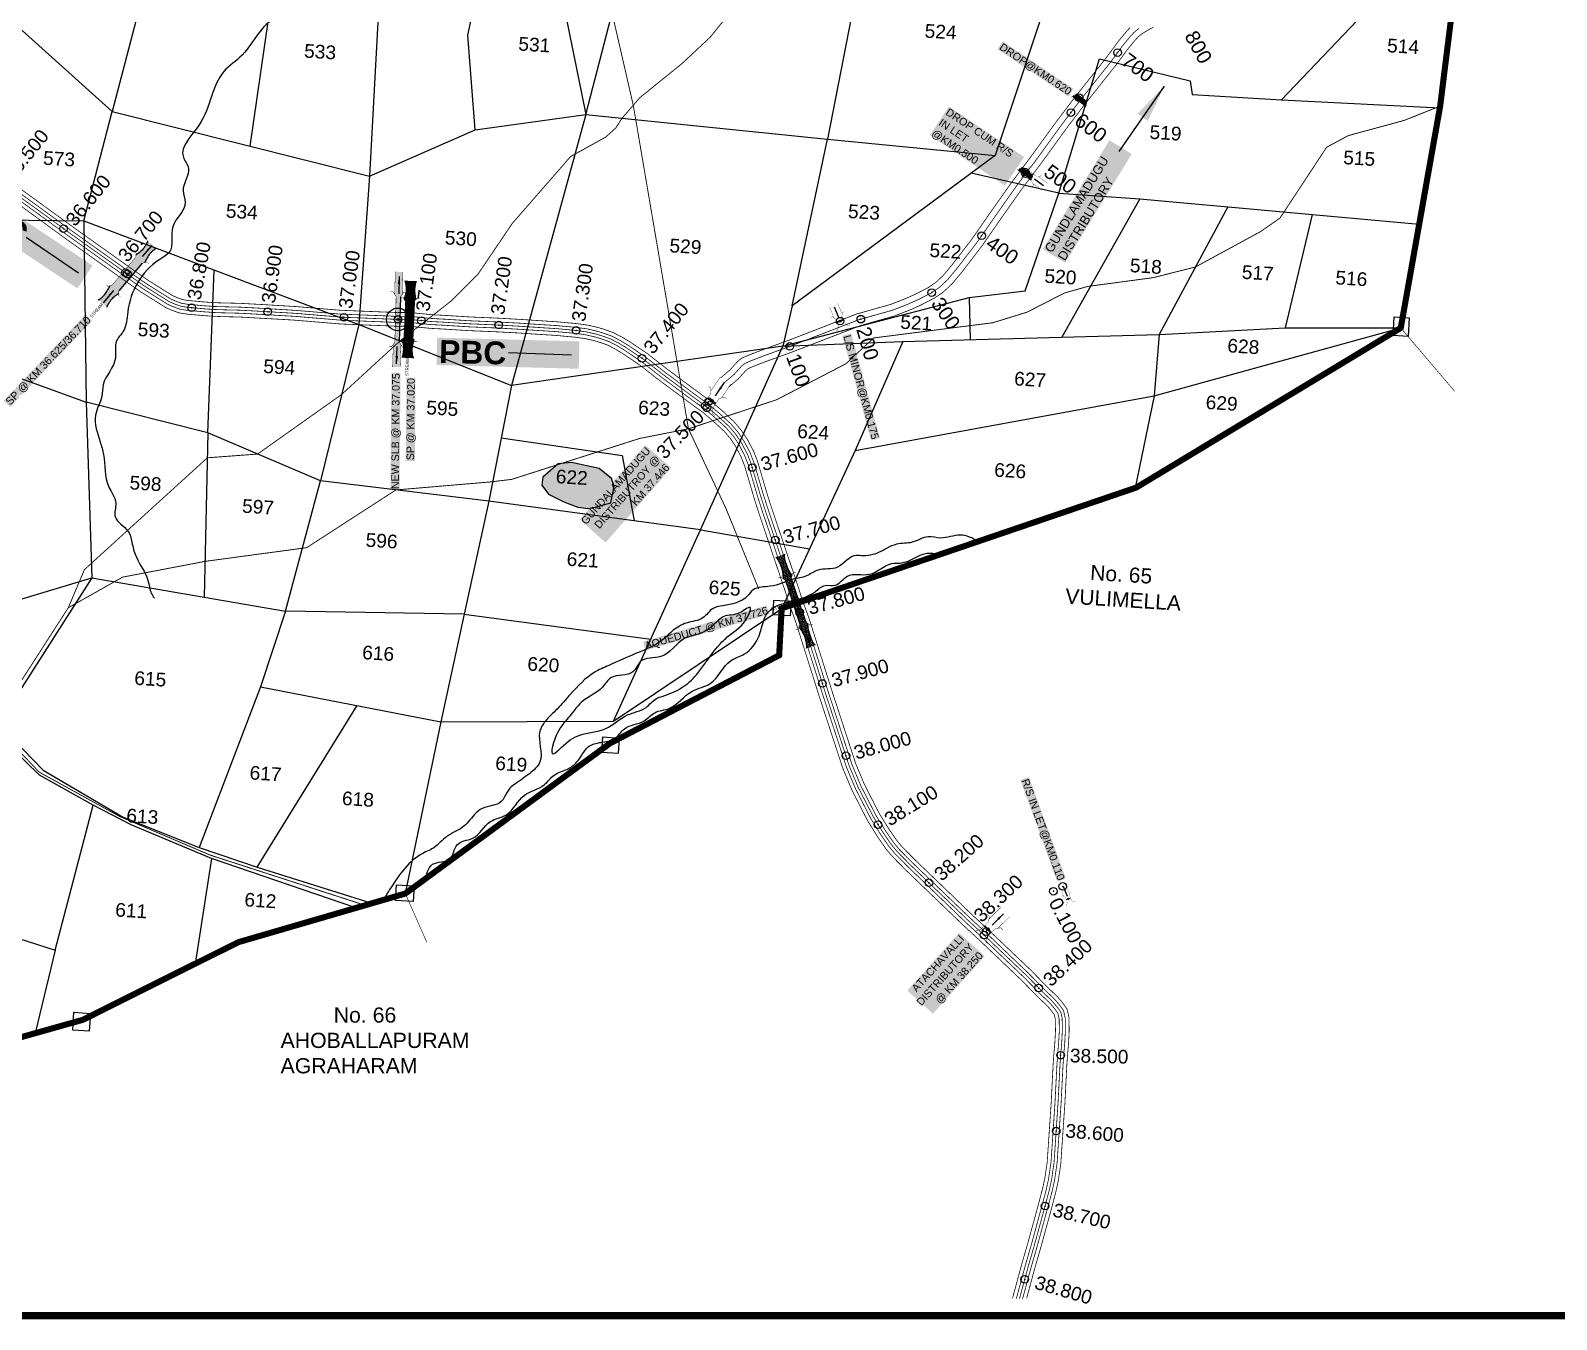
# Model space of a CAD drawing. Header units: inches. Extents: x 201618 to 222325, y 1599056 to 1612709.
# Drawn here: x 203298 to 205305, y 1599129 to 1600824 of the extents above; entities that cross this region are included whole.
import ezdxf
from ezdxf.enums import TextEntityAlignment as Align

# ---------------------------------------------------------------- set-up
doc = ezdxf.new("R2010")
doc.units = ezdxf.units.IN
doc.header["$LTSCALE"] = 15
doc.header["$MEASUREMENT"] = 0
doc.header["$PDMODE"] = 32
doc.header["$PDSIZE"] = 10
doc.linetypes.add('ACAD_ISO02W100', pattern=[15, 12, -3])
doc.linetypes.add('HIDDEN2', pattern=[0.1875, 0.125, -0.0625])
for name, color, linetype in [('CANAL1', 7, 'Continuous'), ('CSMark', 72, 'Continuous'), ('PAPER SIZE', 5, 'Continuous'), ('PLOTS', 7, 'Continuous'), ('PLOTS NO', 7, 'Continuous'), ('RE REMARKS', 7, 'Continuous'), ('ROADS', 1, 'Continuous'), ('STREAMS', 4, 'Continuous'), ('STRUCTURE', 5, 'Continuous'), ('TANKS', 4, 'Continuous'), ('TEXT', 1, 'Continuous'), ('text2', 7, 'Continuous'), ('VILLAGE BOUNDARY STONES', 1, 'Continuous'), ('VILLAGE BOUNDAY', 5, 'Continuous'), ('VILLAGE BOUNDRY', 5, 'Continuous')]:
    doc.layers.add(name, color=color, linetype=linetype)
doc.styles.get("Standard").update_dxf_attribs({"font": 'arial.ttf'})
doc.dimstyles.get("Standard").update_dxf_attribs({"dimtxt": 0.18, "dimasz": 0.18, "dimexe": 0.18, "dimexo": 0.0625, "dimgap": 0.09, "dimtad": 0, "dimtih": 1, "dimtoh": 1, "dimdec": 4, "dimzin": 0, "dimdsep": 46, "dimtxsty": 'Standard', "dimcen": 0.09, "dimadec": 0, "dimazin": 0, "dimtfac": 1, "dimtdec": 4, "dimtofl": 0, "dimtmove": 0, "dimatfit": 3, "dimfxl": 1, "dimtolj": 1, "dimtzin": 0, "dimarcsym": 0})

# ---------------------------------------------------------------- blocks, each defined once
blk = doc.blocks.new('DROP')
h = blk.add_hatch()
h.set_pattern_fill('ANSI31', color=1, scale=10, angle=45)
h.set_pattern_definition([(90, (-324.4107, -25.7687), (-1.25, 0), [])])
h.paths.add_polyline_path([(-9.9, -4.3), (-13.8, 4.1), (13.8, 4.1), (10.2, -4.3)])
at = {"layer": 'STRUCTURE', "color": 5, "const_width": 0.49}
blk.add_lwpolyline([(-9.9, -4.3), (-13.8, 4.1), (13.8, 4.1), (10.2, -4.3), (-9.9, -4.3)], dxfattribs=at)
at = {"layer": 'STRUCTURE', "color": 5}
blk.add_circle((0, 0), 1.33, dxfattribs=at)
blk = doc.blocks.new('SP')
at = {"layer": 'STRUCTURE'}
h = blk.add_hatch(dxfattribs=at)
h.set_pattern_fill('DASH', color=256, scale=8, style=0)
edge = h.paths.add_edge_path()
edge.add_spline(control_points=[(769825.7, 1706742.1), (769825.3, 1706741.8), (769823.8, 1706740.8), (769820.9, 1706740.3), (769817, 1706739.7), (769811.4, 1706738.9), (769804, 1706739.7), (769798.4, 1706741), (769795.6, 1706741.6)], knot_values=[0, 0, 0, 0, 1.613557, 5.24513, 8.624976, 13.470124, 22.190216, 30.746377, 30.746377, 30.746377, 30.746377], degree=3, periodic=0)
edge.add_line((769795.6, 1706741.6), (769792.6, 1706739.6))
edge.add_line((769792.6, 1706739.6), (769732.6, 1706739.6))
edge.add_line((769732.6, 1706739.6), (769729.6, 1706741.6))
edge.add_spline(control_points=[(769729.6, 1706741.6), (769726.9, 1706740.9), (769721.3, 1706739.5), (769713.9, 1706738.5), (769708.3, 1706739.1), (769704.4, 1706739.6), (769701.5, 1706740), (769700, 1706741), (769699.5, 1706741.3)], knot_values=[0, 0, 0, 0, 8.556161, 17.276253, 22.121402, 25.501247, 29.13282, 30.746377, 30.746377, 30.746377, 30.746377], degree=3, periodic=0)
edge.add_line((769699.5, 1706741.3), (769699.5, 1706722.1))
edge.add_spline(control_points=[(769699.5, 1706722.1), (769700, 1706722.4), (769701.4, 1706723.4), (769704.3, 1706724), (769708.2, 1706724.5), (769713.8, 1706725.3), (769721.2, 1706724.5), (769726.8, 1706723.3), (769729.6, 1706722.6)], knot_values=[0, 0, 0, 0, 1.613557, 5.24513, 8.624976, 13.470124, 22.190216, 30.746377, 30.746377, 30.746377, 30.746377], degree=3, periodic=0)
edge.add_line((769729.6, 1706722.6), (769732.6, 1706724.6))
edge.add_line((769732.6, 1706724.6), (769792.6, 1706724.6))
edge.add_line((769792.6, 1706724.6), (769795.6, 1706722.6))
edge.add_spline(control_points=[(769795.6, 1706722.6), (769798.4, 1706723.3), (769803.9, 1706724.8), (769811.3, 1706725.8), (769817, 1706725.1), (769820.9, 1706724.7), (769823.8, 1706724.2), (769825.2, 1706723.3), (769825.7, 1706723)], knot_values=[0, 0, 0, 0, 8.556161, 17.276253, 22.121402, 25.501247, 29.13282, 30.746377, 30.746377, 30.746377, 30.746377], degree=3, periodic=0)
edge.add_line((769825.7, 1706723), (769825.7, 1706742.1))
h.paths.add_polyline_path([(769764.2, 1706732.1, -1), (769761.1, 1706732.1, -1)], flags=0)
h.paths.add_polyline_path([(769761.1, 1706732.1, 1), (769764.2, 1706732.1, 1)], flags=16)
at = {"layer": 'STRUCTURE', "const_width": 0.628}
for points in [[(769726.6, 1706747.6), (769726.6, 1706743.6), (769732.6, 1706739.6), (769792.6, 1706739.6), (769798.6, 1706743.6), (769798.6, 1706747.6)], [(769726.6, 1706716.6), (769726.6, 1706720.6), (769732.6, 1706724.6), (769792.6, 1706724.6), (769798.6, 1706720.6), (769798.6, 1706716.6)]]:
    blk.add_lwpolyline(points, dxfattribs=at)
at = {"layer": 'STRUCTURE', "color": 3}
blk.add_lwpolyline([(769732.6, 1706724.6), (769792.6, 1706724.6)], dxfattribs=at)
blk.add_lwpolyline([(769732.6, 1706724.6), (769792.6, 1706724.6)], dxfattribs=at)
at = {"layer": 'STRUCTURE', "color": 0}
blk.add_circle((769762.6, 1706732.1), 1.55, dxfattribs=at)
at = {"layer": 'STRUCTURE'}
for points in [[(769699.5, 1706741.3), (769700.9, 1706740.5), (769704.4, 1706739.6), (769707.8, 1706739.2), (769712.6, 1706738.8), (769721.3, 1706739.7), (769729.6, 1706741.6)], [(769825.7, 1706742.1), (769824.3, 1706741.3), (769820.8, 1706740.3), (769817.5, 1706739.8), (769812.7, 1706739.2), (769804, 1706739.9), (769795.6, 1706741.6)], [(769699.5, 1706722.1), (769700.9, 1706723), (769704.4, 1706724), (769707.7, 1706724.5), (769712.5, 1706725), (769721.2, 1706724.4), (769729.6, 1706722.6)], [(769825.7, 1706723), (769824.3, 1706723.8), (769820.8, 1706724.7), (769817.4, 1706725.1), (769812.6, 1706725.5), (769803.9, 1706724.6), (769795.6, 1706722.6)]]:
    blk.add_spline(points, degree=3, dxfattribs=at)
at = {"layer": 'STRUCTURE', "color": 0}
blk.add_text('STREAM', height=5, dxfattribs=at).set_placement((769684.3, 1706732.1), align=Align.MIDDLE_CENTER)
for points in [[(769727.4, 1706732.1), (769700.8, 1706732.1)], [(769824.4, 1706732.1), (769800.5, 1706732.1)]]:
    blk.add_leader(points, dimstyle='Standard', override={"dimasz": 10, "dimgap": 0.09, "dimtad": 0}, dxfattribs=at)
blk = doc.blocks.new('OT')
at = {"layer": 'STRUCTURE', "color": 190}
for points, const_width in [([(769751.4, 1706595.8), (769729.4, 1706595.8)], 0.5), ([(769775.2, 1706601.8), (769775.2, 1706597.8), (769769.2, 1706593.8), (769761.8, 1706593.8), (769754.4, 1706593.8), (769748.4, 1706597.8), (769748.4, 1706601.8)], 0.5), ([(769761.8, 1706593.8), (769761.8, 1706581)], 2.5), ([(769751.4, 1706579), (769729.4, 1706579)], 0.5), ([(769748.4, 1706573), (769748.4, 1706577), (769754.4, 1706581), (769761.8, 1706581), (769761.8, 1706581), (769761.8, 1706581), (769769.2, 1706581), (769775.2, 1706577), (769775.2, 1706573)], 0.5)]:
    blk.add_lwpolyline(points, dxfattribs=dict(at, const_width=const_width))
at = {"layer": 'STRUCTURE', "color": 0}
blk.add_circle((769761.8, 1706587.4), 1.87, dxfattribs=at)
blk.add_leader([(769732.6, 1706587.4), (769753.8, 1706587.4)], dimstyle='Standard', override={"dimasz": 10, "dimgap": 0.09, "dimtad": 0}, dxfattribs=at)
blk = doc.blocks.new('AQUEDUCT')
at = {"layer": 'STRUCTURE'}
h = blk.add_hatch(dxfattribs=at)
h.set_pattern_fill('DASH', color=256, scale=8, angle=-90, style=0)
h.set_pattern_definition([(270, (-1706662.7411, 769762.6106), (1, -1), [1, -1])])
edge = h.paths.add_edge_path()
edge.add_spline(control_points=[(6.5, -63.1), (6.2, -62.6), (5.2, -61.2), (4.6, -58.3), (4.1, -54.4), (3.3, -48.8), (4.1, -41.4), (5.4, -35.8), (6, -33)], knot_values=[0, 0, 0, 0, 1.613557, 5.24513, 8.624976, 13.470124, 22.190216, 30.746377, 30.746377, 30.746377, 30.746377], degree=3, periodic=0)
edge.add_line((6, -33), (4, -30))
edge.add_line((4, -30), (4, 30))
edge.add_line((4, 30), (6, 33))
edge.add_spline(control_points=[(6, 33), (5.3, 35.8), (3.9, 41.3), (2.8, 48.7), (3.5, 54.4), (3.9, 58.3), (4.4, 61.2), (5.4, 62.6), (5.7, 63.1)], knot_values=[0, 0, 0, 0, 8.556161, 17.276253, 22.121402, 25.501247, 29.13282, 30.746377, 30.746377, 30.746377, 30.746377], degree=3, periodic=0)
edge.add_line((5.7, 63.1), (-6.5, 63.1))
edge.add_spline(control_points=[(-6.5, 63.1), (-6.2, 62.6), (-5.2, 61.2), (-4.6, 58.3), (-4.1, 54.4), (-3.3, 48.8), (-4.1, 41.4), (-5.4, 35.8), (-6, 33)], knot_values=[0, 0, 0, 0, 1.613557, 5.24513, 8.624976, 13.470124, 22.190216, 30.746377, 30.746377, 30.746377, 30.746377], degree=3, periodic=0)
edge.add_line((-6, 33), (-4, 30))
edge.add_line((-4, 30), (-4, -30))
edge.add_line((-4, -30), (-6, -33))
edge.add_spline(control_points=[(-6, -33), (-5.3, -35.8), (-3.9, -41.3), (-2.8, -48.7), (-3.5, -54.4), (-3.9, -58.3), (-4.4, -61.2), (-5.4, -62.6), (-5.7, -63.1)], knot_values=[0, 0, 0, 0, 8.556161, 17.276253, 22.121402, 25.501247, 29.13282, 30.746377, 30.746377, 30.746377, 30.746377], degree=3, periodic=0)
edge.add_line((-5.7, -63.1), (6.5, -63.1))
blk.add_circle((0, 0), 0.938)
at = {"layer": 'STRUCTURE', "const_width": 0.628}
for points in [[(-12, 36), (-8, 36), (-4, 30), (-4, -30), (-8, -36), (-12, -36)], [(12, 36), (8, 36), (4, 30), (4, -30), (8, -36), (12, -36)]]:
    blk.add_lwpolyline(points, dxfattribs=at)
at = {"layer": 'STRUCTURE', "color": 3}
for points in [[(-4, 30), (-4, -30)], [(-4, 30), (-4, -30)], [(4, 30), (4, -30)]]:
    blk.add_lwpolyline(points, dxfattribs=at)
at = {"layer": 'STRUCTURE'}
for points in [[(-6.5, 63.1), (-5.7, 61.7), (-4.7, 58.2), (-4.2, 54.9), (-3.6, 50.1), (-4.3, 41.4), (-6, 33)], [(5.7, 63.1), (4.8, 61.7), (3.9, 58.2), (3.5, 54.8), (3.1, 50), (4, 41.3), (6, 33)], [(-5.7, -63.1), (-4.8, -61.7), (-3.9, -58.2), (-3.5, -54.8), (-3.1, -50), (-4, -41.3), (-6, -33)], [(6.5, -63.1), (5.7, -61.7), (4.7, -58.2), (4.2, -54.9), (3.6, -50.1), (4.3, -41.4), (6, -33)]]:
    blk.add_spline(points, degree=3, dxfattribs=at)
at = {"layer": 'STRUCTURE', "color": 0}
blk.add_text('STREAM', height=5, dxfattribs=at).set_placement((-19.7, -0.1), align=Align.MIDDLE_CENTER)
for points in [[(32.5, 0.1), (5.8, 0)], [(0.4, -62), (0.1, -38.2)]]:
    blk.add_leader(points, dimstyle='Standard', override={"dimasz": 10, "dimgap": 0.09, "dimtad": 0}, dxfattribs=at)
blk = doc.blocks.new('SLB')
at = {"layer": 'STRUCTURE'}
h = blk.add_hatch(dxfattribs=at)
h.set_pattern_fill('DOTS', color=6, scale=20, angle=320.3722, style=0)
h.set_pattern_definition([(320.372247934, (-159.4327, -72.9564), (1.2786241598, 0.5641323054), [0, -1.25])])
h.paths.add_polyline_path([(769699.5, 1706871.1), (769699.5, 1706861.1), (769729.1, 1706861.1), (769732.1, 1706863.1), (769792.1, 1706863.1), (769795.1, 1706861.1), (769824.7, 1706861.1), (769824.7, 1706871.1), (769795.1, 1706871.1), (769792.1, 1706869.1), (769732.1, 1706869.1), (769729.1, 1706871.1)])
at = {"layer": 'STRUCTURE', "color": 6, "linetype": 'ACAD_ISO02W100', "ltscale": 0.5, "const_width": 0.5}
for points in [[(769699.5, 1706871.1), (769729.1, 1706871.1)], [(769795.1, 1706871.1), (769824.7, 1706871.1)], [(769699.5, 1706861.1), (769729.1, 1706861.1)], [(769795.1, 1706861.1), (769824.7, 1706861.1)]]:
    blk.add_lwpolyline(points, dxfattribs=at)
at = {"layer": 'STRUCTURE', "color": 6, "const_width": 0.628}
for points in [[(769726.1, 1706877.1), (769726.1, 1706873.1), (769732.1, 1706869.1), (769792.1, 1706869.1), (769798.1, 1706873.1), (769798.1, 1706877.1)], [(769726.1, 1706855.1), (769726.1, 1706859.1), (769732.1, 1706863.1), (769792.1, 1706863.1), (769798.1, 1706859.1), (769798.1, 1706855.1)]]:
    blk.add_lwpolyline(points, dxfattribs=at)
at = {"layer": 'STRUCTURE', "color": 6}
blk.add_lwpolyline([(769732.1, 1706863.1), (769792.1, 1706863.1)], dxfattribs=at)
blk.add_lwpolyline([(769732.1, 1706863.1), (769792.1, 1706863.1)], dxfattribs=at)
at = {"layer": 'STRUCTURE', "color": 0}
blk.add_circle((769762.1, 1706866.1), 1.24, dxfattribs=at)
for points in [[(769703.8, 1706866), (769726.7, 1706866)], [(769818.6, 1706865.8), (769795.7, 1706865.8)]]:
    blk.add_leader(points, dimstyle='Standard', override={"dimasz": 10, "dimgap": 0.09, "dimtad": 0}, dxfattribs=at)
blk = doc.blocks.new('1INLET')
at = {"layer": 'STRUCTURE', "color": 190}
for points, const_width in [([(9.4, 10.1), (9.4, 7.3), (5.2, 4.5), (0, 4.5), (0, 4.5), (0, 4.5), (-5.2, 4.5), (-9.4, 7.3), (-9.4, 10.1)], 0.35), ([(0, -4.5), (0, 4.5)], 1.75), ([(7.3, 5.9), (22.7, 5.9)], 0.35), ([(-9.4, -10.1), (-9.4, -7.3), (-5.2, -4.5), (0, -4.5), (5.2, -4.5), (9.4, -7.3), (9.4, -10.1)], 0.35), ([(7.3, -5.9), (22.7, -5.9)], 0.35)]:
    blk.add_lwpolyline(points, dxfattribs=dict(at, const_width=const_width))
at = {"layer": 'STRUCTURE', "color": 0}
blk.add_circle((0, 0), 1.31, dxfattribs=at)
blk.add_leader([(26, 0.1), (5.6, 0)], dimstyle='Standard', override={"dimasz": 8, "dimgap": 0.09, "dimtad": 0}, dxfattribs=at)
blk = doc.blocks.new('PBC')
at = {"layer": 'STRUCTURE', "color": 5, "insert": (13.6, 8.7), "char_height": 30, "width": 181.057, "attachment_point": 1, "rotation": 325.6347, "bg_fill": 1, "box_fill_scale": 1.1, "bg_fill_color": 7, "bg_fill_true_color": 16777215, "bg_fill_transparency": 0}
blk.add_mtext('{\\fArial|b1|i0|c0|p34;\\C256;PBC}', dxfattribs=at)
at = {"layer": 'PAPER SIZE'}
blk.add_leader([(148.6, -102.5), (80.6, -54.7)], dimstyle='Standard', override={"dimasz": 40, "dimgap": 0.09, "dimtad": 0, "dimtfill": 2, "dimtfillclr": 5}, dxfattribs=at)

msp = doc.modelspace()

# ---------------------------------------------------------------- hatches: boundary and pattern name
at = {"layer": 'TANKS'}
h = msp.add_hatch(dxfattribs=at)
h.set_pattern_fill('DASH', color=256, scale=1.9816, angle=-3.6104)
h.set_pattern_definition([(356.38964, (193844.571, 1595630.348), (6.67528, 5.8829062), [6.2915795, -6.2915795])])
h.paths.add_polyline_path([(203145.9, 1600044.9), (203158.2, 1600089.9), (203153.6, 1600122.3), (203158.3, 1600143.1), (203173.5, 1600149.1), (203181, 1600156.9), (203173.6, 1600180.6), (203146.9, 1600203.7), (203114, 1600220.8), (203095.4, 1600222.8), (203058.9, 1600218.6), (203029.4, 1600204.9), (203013.9, 1600173.8), (203017.7, 1600148.8), (203025.3, 1600127.6), (203029.9, 1600114.8), (203050.2, 1600105.5), (203067.1, 1600095.2), (203080.3, 1600087.1), (203104.5, 1600060), (203112, 1600051.6), (203119.9, 1600048.8), (203125.2, 1600046.7)])
h.paths.add_polyline_path([(203999.5, 1600204.3), (204018.2, 1600197.3), (204032.1, 1600195.4), (204039.2, 1600196.8), (204061.2, 1600203.1), (204066, 1600224.7), (204062.2, 1600234.9), (204046.2, 1600248.3), (204009.5, 1600255.9), (203992, 1600254.4), (203972.2, 1600236.9), (203970.5, 1600226.2), (203979.5, 1600214.4)])

# ---------------------------------------------------------------- linework, layer by layer
at = {"color": 3}
for p in [(203425.6, 1600503.9), (203710.4, 1600447.1), (203781.3, 1600444.2), (203796.3, 1600444.2), (204185.8, 1600330.7), (204188, 1600328, 19), (204277.6, 1600154.2), (204304.3, 1600073.8), (204309.6, 1600059.2), (204412.8, 1599780)]:
    msp.add_point(p, dxfattribs=at)
at = {"layer": 'CANAL1', "color": 200, "const_width": 1}
for points in [[(204205.8, 1600367.4), (204218.2, 1600377.9), (204227.6, 1600388.4), (204233.6, 1600393.4), (204242.3, 1600397.1), (204260.6, 1600404.2), (204294.3, 1600416.4), (204353.9, 1600439.5), (204384.8, 1600451.4), (204410.2, 1600458.6), (204429.5, 1600464), (204448.8, 1600471.6), (204462.3, 1600477.6), (204478.6, 1600486), (204488.6, 1600492.7), (204498.7, 1600502.3), (204510.5, 1600516.4), (204536.3, 1600550), (204559, 1600582.6), (204587.9, 1600623.6), (204614.4, 1600659), (204647.8, 1600705), (204673, 1600738.1), (204712.7, 1600788), (204729.2, 1600810.4), (204738.7, 1600821.9), (204744.3, 1600828)], [(204216.2, 1600355.2), (204229.4, 1600366.4), (204238.7, 1600376.8), (204242.1, 1600379.6), (204248.3, 1600382.3), (204266.2, 1600389.2), (204299.9, 1600401.4), (204359.7, 1600424.5), (204389.9, 1600436.2), (204414.5, 1600443.2), (204434.6, 1600448.8), (204455, 1600456.8), (204469.3, 1600463.2), (204486.7, 1600472.2), (204498.6, 1600480.2), (204510.4, 1600491.3), (204523, 1600506.4), (204549.3, 1600540.6), (204572.1, 1600573.5), (204600.8, 1600614.2), (204627.3, 1600649.5), (204660.6, 1600695.4), (204685.6, 1600728.3), (204725.4, 1600778.3), (204741.9, 1600800.6), (204750.8, 1600811.4), (204755.2, 1600816.1), (204760.6, 1600820.4), (204774.7, 1600828.6)], [(203266, 1600629.7), (203315.6, 1600593.8), (203355.7, 1600564.6), (203434.3, 1600508.7), (203453.2, 1600495.5), (203484.7, 1600475.8), (203490.7, 1600473.1), (203498.2, 1600470.3), (203505.5, 1600469.1), (203510.5, 1600468.7), (203527.3, 1600467.2), (203539.8, 1600466.3), (203549.4, 1600466), (203574.2, 1600465.4), (203605.3, 1600463.7), (203646.9, 1600461.2), (203706.9, 1600456.2), (203710.8, 1600456.1), (203780.4, 1600453.3), (203796, 1600453.4), (203825.8, 1600450.5), (203840.9, 1600449.7), (203876, 1600447.5), (203913.8, 1600445.9), (203944, 1600444.2), (203966.5, 1600442.7), (203989.7, 1600441.2), (204016.3, 1600438.8), (204030.8, 1600436.8), (204044.7, 1600433.6), (204053.6, 1600430.9), (204064.7, 1600426.9), (204076.8, 1600420.6), (204086.6, 1600414.7), (204110.2, 1600398.8), (204112.1, 1600397.2), (204135.3, 1600379.1), (204180.3, 1600345.6), (204193.5, 1600336.3), (204207.6, 1600324.4), (204223.4, 1600309.8), (204233.3, 1600298.1), (204240.5, 1600287.3), (204249, 1600271.4), (204254.4, 1600257.4), (204267, 1600214.7), (204272.8, 1600196.5), (204281.3, 1600171.3), (204286.1, 1600157.1), (204307.9, 1600092.3), (204312.6, 1600077.2), (204318, 1600062.3), (204321.8, 1600052), (204352.4, 1599955.1), (204383.3, 1599860.5), (204394.9, 1599832.7), (204414.7, 1599794.1), (204420.5, 1599784.8), (204427.2, 1599774), (204437.4, 1599759.2), (204444.5, 1599750.6), (204461.5, 1599733.5), (204484.9, 1599711), (204512, 1599685), (204537.2, 1599660.7), (204558, 1599641.5), (204614.1, 1599588.1), (204635.5, 1599566.3), (204648.5, 1599553.8), (204654.5, 1599546.9), (204661.4, 1599537.5), (204664, 1599526), (204664.2, 1599508.1), (204663.4, 1599492.7), (204662, 1599476), (204661.1, 1599463.5), (204658.6, 1599414.1), (204653.2, 1599334.2), (204649.8, 1599311.1), (204646.5, 1599296.2), (204641.2, 1599276), (204626.8, 1599223.5), (204619.1, 1599197), (204608.3, 1599156.9)], [(203255.4, 1600615.2), (203305, 1600579.3), (203345.2, 1600549.9), (203423.9, 1600494), (203443.3, 1600480.5), (203476.2, 1600459.8), (203483.9, 1600456.4), (203493.6, 1600452.9), (203503.3, 1600451.3), (203508.9, 1600450.8), (203525.8, 1600449.3), (203538.9, 1600448.4), (203548.9, 1600448), (203573.4, 1600447.4), (203604.3, 1600445.7), (203645.6, 1600443.3), (203705.8, 1600438.3), (203710, 1600438.1), (203780.2, 1600435.3), (203795.2, 1600435.4), (203824.5, 1600432.5), (203839.9, 1600431.7), (203875, 1600429.5), (203912.9, 1600427.9), (203942.8, 1600426.3), (203965.3, 1600424.7), (203988.4, 1600423.3), (204014.3, 1600420.9), (204027.6, 1600419.1), (204040.1, 1600416.2), (204048, 1600413.8), (204057.5, 1600410.4), (204068, 1600404.9), (204076.8, 1600399.5), (204099.6, 1600384.2), (204101, 1600383.1), (204124.4, 1600364.8), (204169.8, 1600331.1), (204182.4, 1600322.1), (204195.6, 1600310.9), (204210.4, 1600297.3), (204218.9, 1600287.3), (204225.1, 1600278), (204232.6, 1600263.8), (204237.4, 1600251.6), (204249.8, 1600209.4), (204255.7, 1600190.9), (204264.2, 1600165.6), (204269, 1600151.3), (204290.8, 1600086.8), (204295.6, 1600071.4), (204301.1, 1600056.1), (204304.7, 1600046.2), (204335.2, 1599949.6), (204366.4, 1599854.2), (204378.6, 1599825.1), (204399, 1599785.2), (204405.2, 1599775.3), (204412.1, 1599764.1), (204423, 1599748.3), (204431.2, 1599738.5), (204448.9, 1599720.6), (204472.4, 1599698), (204499.5, 1599672), (204524.9, 1599647.6), (204545.7, 1599628.4), (204601.5, 1599575.3), (204622.9, 1599553.4), (204635.5, 1599541.4), (204640.4, 1599535.7), (204644.7, 1599529.8), (204646, 1599523.9), (204646.2, 1599508.5), (204645.4, 1599493.9), (204644, 1599477.4), (204643.1, 1599464.6), (204640.6, 1599415.1), (204635.3, 1599336.1), (204632.1, 1599314.3), (204629, 1599300.5), (204623.8, 1599280.6), (204609.5, 1599228.4), (204601.8, 1599201.8), (204589.7, 1599157.1)]]:
    msp.add_lwpolyline(points, dxfattribs=at)
at = {"layer": 'CANAL1', "color": 1, "linetype": 'HIDDEN2', "ltscale": 4, "const_width": 1}
for points in [[(204211, 1600361.3), (204223.8, 1600372.2), (204233.1, 1600382.6), (204237.9, 1600386.5), (204245.3, 1600389.7), (204263.4, 1600396.7), (204297.1, 1600408.9), (204356.8, 1600432), (204387.4, 1600443.8), (204412.3, 1600450.9), (204432, 1600456.4), (204451.9, 1600464.2), (204465.8, 1600470.4), (204482.7, 1600479.1), (204493.6, 1600486.4), (204504.6, 1600496.8), (204516.7, 1600511.4), (204542.8, 1600545.3), (204565.6, 1600578.1), (204594.3, 1600618.9), (204620.9, 1600654.2), (204654.2, 1600700.2), (204679.3, 1600733.2), (204719.1, 1600783.2), (204735.5, 1600805.5), (204744.7, 1600816.6), (204749.8, 1600822), (204756.1, 1600827)], [(203260.7, 1600622.4), (203310.3, 1600586.5), (203350.5, 1600557.3), (203429.1, 1600501.4), (203448.3, 1600488), (203480.4, 1600467.8), (203487.3, 1600464.7), (203495.9, 1600461.6), (203504.4, 1600460.2), (203509.7, 1600459.8), (203526.5, 1600458.2), (203539.3, 1600457.4), (203549.2, 1600457), (203573.8, 1600456.4), (203604.8, 1600454.7), (203646.2, 1600452.3), (203706.3, 1600447.3), (203710.4, 1600447.1), (203780.3, 1600444.3), (203795.6, 1600444.4), (203825.1, 1600441.5), (203840.4, 1600440.7), (203875.5, 1600438.5), (203913.3, 1600436.9), (203943.4, 1600435.2), (203965.9, 1600433.7), (203989.1, 1600432.2), (204015.3, 1600429.8), (204029.2, 1600427.9), (204042.4, 1600424.9), (204050.8, 1600422.3), (204061.1, 1600418.6), (204072.4, 1600412.8), (204081.7, 1600407.1), (204104.9, 1600391.5), (204106.6, 1600390.2), (204129.9, 1600371.9), (204175.1, 1600338.3), (204187.9, 1600329.2), (204201.6, 1600317.6), (204216.9, 1600303.6), (204226.1, 1600292.7), (204232.8, 1600282.6), (204240.8, 1600267.6), (204245.9, 1600254.5), (204258.4, 1600212.1), (204264.3, 1600193.7), (204272.8, 1600168.5), (204277.6, 1600154.2), (204299.3, 1600089.6), (204304.1, 1600074.3), (204309.6, 1600059.2), (204313.3, 1600049.1), (204343.8, 1599952.4), (204374.8, 1599857.4), (204386.7, 1599828.9), (204406.9, 1599789.7), (204412.8, 1599780), (204419.7, 1599769.1), (204430.2, 1599753.8), (204437.8, 1599744.6), (204455.2, 1599727), (204478.6, 1599704.5), (204505.8, 1599678.5), (204531.1, 1599654.2), (204551.9, 1599635), (204607.8, 1599581.7), (204629.2, 1599559.9), (204642, 1599547.6), (204647.4, 1599541.3), (204653.1, 1599533.7), (204655, 1599524.9), (204655.2, 1599508.3), (204654.4, 1599493.3), (204653, 1599476.7), (204652.1, 1599464), (204649.6, 1599414.6), (204644.3, 1599335.2), (204641, 1599312.7), (204637.8, 1599298.4), (204632.5, 1599278.3), (204618.2, 1599226), (204610.5, 1599199.4), (204598.8, 1599156.4)]]:
    msp.add_lwpolyline(points, dxfattribs=at)
at = {"layer": 'CANAL1', "color": 5, "const_width": 1}
for points in [[(203263, 1600625.7), (203312.6, 1600589.8), (203352.8, 1600560.5), (203431.4, 1600504.6), (203450.5, 1600491.3), (203482.3, 1600471.3), (203488.8, 1600468.4), (203496.9, 1600465.5), (203504.9, 1600464.2), (203510.1, 1600463.7), (203526.9, 1600462.2), (203539.5, 1600461.3), (203549.3, 1600461), (203574, 1600460.4), (203605.1, 1600458.7), (203646.5, 1600456.2), (203706.6, 1600451.2), (203710.6, 1600451.1), (203780.4, 1600448.3), (203795.8, 1600448.4), (203825.4, 1600445.5), (203840.6, 1600444.7), (203875.7, 1600442.5), (203913.5, 1600440.9), (203943.6, 1600439.2), (203966.1, 1600437.7), (203989.4, 1600436.2), (204015.7, 1600433.8), (204029.9, 1600431.9), (204043.4, 1600428.7), (204052.1, 1600426.1), (204062.7, 1600422.3), (204074.4, 1600416.2), (204083.9, 1600410.4), (204107.2, 1600394.7), (204109, 1600393.3), (204132.3, 1600375.1), (204177.4, 1600341.6), (204190.4, 1600332.4), (204204.3, 1600320.6), (204219.8, 1600306.4), (204229.3, 1600295.1), (204236.2, 1600284.7), (204244.4, 1600269.3), (204249.7, 1600255.8), (204262.2, 1600213.2), (204268.1, 1600194.9), (204276.6, 1600169.7), (204281.4, 1600155.5), (204303.1, 1600090.8), (204307.9, 1600075.6), (204313.3, 1600060.6), (204317.1, 1600050.4), (204347.6, 1599953.6), (204378.6, 1599858.8), (204390.4, 1599830.6), (204410.3, 1599791.6), (204416.2, 1599782.2), (204423, 1599771.3), (204433.4, 1599756.2), (204440.8, 1599747.2), (204458, 1599729.9), (204481.4, 1599707.4), (204508.5, 1599681.4), (204533.8, 1599657.1), (204554.6, 1599637.9), (204610.6, 1599584.5), (204632, 1599562.7), (204644.9, 1599550.4), (204650.6, 1599543.8), (204656.8, 1599535.4), (204659, 1599525.4), (204659.2, 1599508.2), (204658.4, 1599493.1), (204657, 1599476.4), (204656.1, 1599463.8), (204653.6, 1599414.4), (204648.3, 1599334.7), (204644.9, 1599312), (204641.7, 1599297.4), (204636.3, 1599277.3), (204622, 1599224.9), (204614.3, 1599198.3), (204602.8, 1599155.8)], [(203258.4, 1600619.2), (203307.9, 1600583.3), (203348.1, 1600554), (203426.8, 1600498.1), (203446.1, 1600484.6), (203478.5, 1600464.2), (203485.8, 1600461), (203494.9, 1600457.7), (203503.9, 1600456.2), (203509.4, 1600455.8), (203526.2, 1600454.3), (203539.1, 1600453.4), (203549, 1600453), (203573.6, 1600452.4), (203604.6, 1600450.7), (203646, 1600448.3), (203706.1, 1600443.3), (203710.2, 1600443.1), (203780.2, 1600440.3), (203795.4, 1600440.4), (203824.8, 1600437.5), (203840.1, 1600436.7), (203875.3, 1600434.5), (203913.1, 1600432.9), (203943.1, 1600431.2), (203965.6, 1600429.7), (203988.7, 1600428.3), (204014.8, 1600425.9), (204028.5, 1600424), (204041.4, 1600421), (204049.6, 1600418.5), (204059.5, 1600415), (204070.4, 1600409.3), (204079.5, 1600403.7), (204102.5, 1600388.2), (204104.1, 1600387), (204127.4, 1600368.7), (204172.7, 1600335.1), (204185.5, 1600326.1), (204199, 1600314.6), (204214, 1600300.8), (204222.9, 1600290.3), (204229.4, 1600280.6), (204237.1, 1600265.9), (204242.1, 1600253.2), (204254.6, 1600210.9), (204260.5, 1600192.4), (204269, 1600167.2), (204273.8, 1600152.9), (204295.5, 1600088.3), (204300.3, 1600073), (204305.8, 1600057.8), (204309.5, 1600047.8), (204340, 1599951.1), (204371.1, 1599856), (204383.1, 1599827.2), (204403.4, 1599787.7), (204409.5, 1599777.9), (204416.3, 1599766.9), (204427, 1599751.4), (204434.9, 1599741.9), (204452.4, 1599724.2), (204475.9, 1599701.7), (204503, 1599675.6), (204528.3, 1599651.2), (204549.1, 1599632), (204605, 1599578.8), (204626.4, 1599557), (204639.1, 1599544.9), (204644.3, 1599538.8), (204649.3, 1599532), (204651, 1599524.5), (204651.2, 1599508.4), (204650.4, 1599493.6), (204649, 1599477), (204648.1, 1599464.3), (204645.6, 1599414.8), (204640.3, 1599335.6), (204637, 1599313.4), (204633.9, 1599299.3), (204628.6, 1599279.3), (204614.3, 1599227), (204606.6, 1599200.5), (204594.7, 1599156.5)]]:
    msp.add_lwpolyline(points, dxfattribs=at)
at = {"layer": 'PLOTS'}
for points in [[(204028.6, 1600713.6), (204121.8, 1601074.1)], [(203285.5, 1601031.7), (203482.1, 1601011.1), (203405.5, 1600717.8), (203256.1, 1600851.8)], [(203482.1, 1601011.1), (203760.1, 1600932.8), (203744, 1600632.8)], [(203883, 1600693.4), (203873.4, 1600818), (203913.7, 1601004.9), (203972.5, 1600990.4), (204028.6, 1600713.6)], [(203587.3, 1600672.2), (203630, 1600969.4)], [(204405.6, 1600984.9), (204346.3, 1600681.2)], [(204943.6, 1600733), (205052, 1600847.1), (205177.6, 1600929.6)], [(204648.8, 1600906.7), (204566.7, 1600659.7)], [(204650.4, 1600610.2), (204703.9, 1600787.1), (204823.4, 1600758), (204826.1, 1600739.9), (204943.6, 1600733), (205151.6, 1600722.5)], [(203223.3, 1600575.5), (203368.3, 1600573.7), (203405.5, 1600717.8)], [(203405.5, 1600717.8), (203744, 1600632.8), (203730.1, 1600437.6)], [(203744, 1600632.8), (203883, 1600693.4), (204028.6, 1600713.6), (204346.3, 1600681.2), (204566.7, 1600659.7), (204299.9, 1600462.3), (204287.6, 1600409.3)], [(204028.6, 1600713.6), (203930.8, 1600357.5)], [(204299.9, 1600462.3), (204346.3, 1600681.2)], [(204287.6, 1600409.3), (204532.6, 1600473), (204606.5, 1600482), (204650.4, 1600610.2), (204535.4, 1600636.5)], [(204650.4, 1600610.2), (204757.1, 1600603), (204654.4, 1600420.8)], [(204757.1, 1600603), (205124.5, 1600569.4)], [(204872.8, 1600592.4), (204782.5, 1600424.3)], [(203368.3, 1600573.7), (203730.1, 1600437.6), (203679.4, 1600232.1)], [(203368.3, 1600573.7), (203371.6, 1600335.4)], [(204983.6, 1600582.3), (204948.4, 1600433.3)], [(203531.5, 1600295), (203539.8, 1600509.2)], [(204532.6, 1600473), (204534.1, 1600417.6)], [(203730.1, 1600437.6), (203930.8, 1600357.5), (203901, 1600205.2), (203679.4, 1600232.1)], [(204287.6, 1600409.3), (204445.5, 1600415.2), (204782.5, 1600424.3), (204948.4, 1600433.3), (205100.3, 1600433.1)], [(204782.5, 1600424.3), (204775.9, 1600343.8), (204750.8, 1600222.6)], [(204775.9, 1600343.8), (205100.3, 1600433.1)], [(203133.2, 1600421.6), (203371.6, 1600335.4), (203378.8, 1600104.4)], [(204179.5, 1600167.5), (204287.6, 1600409.3), (203930.8, 1600357.5)], [(204445.5, 1600415.2), (204382.9, 1600271.7), (204286.1, 1600064.3)], [(203378.8, 1600104.4), (203526.8, 1600078.8), (203633.6, 1600060.4), (203679.4, 1600232.1), (203531.5, 1600295), (203371.6, 1600335.4)], [(204382.9, 1600271.7), (204775.9, 1600343.8)], [(203531.5, 1600295), (203526.8, 1600078.8)], [(203917.3, 1600288.6), (204076.1, 1600265.1), (204092.2, 1600179.3)], [(203901, 1600205.2), (203868.5, 1600056.7), (203633.6, 1600060.4)], [(203837.8, 1599915.1), (204064.9, 1599916), (204179.5, 1600167.5), (203901, 1600205.2)], [(204179.6, 1600167.4), (204322.7, 1600142.6)], [(203112.9, 1600017.5), (203199.2, 1600050.3), (203378.8, 1600104.4), (203287, 1599960.3), (203262.7, 1599905.4)], [(204064.9, 1599916), (204286.1, 1600064.3)], [(203633.6, 1600060.4), (203600.5, 1599961.2), (203520, 1599749.9)], [(203868.5, 1600056.7), (203837.8, 1599915.1)], [(203868.5, 1600056.7), (204113.9, 1600023.6)], [(203536.4, 1599735.4), (203430.5, 1599779.5), (203380.5, 1599805.4), (203310.2, 1599845.1), (203254.9, 1599898.3), (203098.2, 1600012.1)], [(203112.9, 1600017.5), (203262.7, 1599905.4), (203314.8, 1599851.4), (203420.2, 1599789.9), (203520, 1599749.9), (203596.3, 1599723.9), (203746.9, 1599676.4)], [(203600.5, 1599961.2), (203837.8, 1599915.1), (203791.1, 1599689.2)], [(203596.3, 1599723.9), (203728, 1599936.4)], [(203173.2, 1599665.4), (203330.5, 1599615), (203380.5, 1599805.4)], [(203726.1, 1599670.3), (203536.4, 1599735.4), (203514.8, 1599596.9)], [(203330.5, 1599615), (203304.5, 1599505.6)]]:
    msp.add_lwpolyline(points, dxfattribs=at)
at = {"layer": 'ROADS', "const_width": 1.19}
for points in [[(203802.1, 1601130.7), (203915.4, 1601033.8), (204007.1, 1600909.9), (204061.8, 1600852.7), (204091, 1600725.6), (204163.5, 1600300.4), (204212.6, 1600196.1), (204256.1, 1600089.4)], [(203347.9, 1600065.1), (203369.1, 1600115.2), (203530.8, 1600262.3), (203596.8, 1600267.2), (203707.3, 1600345.5), (203784.1, 1600416), (203851.1, 1600468.2), (203886.8, 1600503.9), (203931.8, 1600570.5), (204008.6, 1600658.6), (204020.8, 1600665.3), (204054.3, 1600683.8), (204067.8, 1600695.9), (204076.1, 1600708.8), (204099.7, 1600736), (204154.6, 1600780.4), (204191.8, 1600815.1), (204225, 1600855.9)], [(204163.5, 1600300.4), (204279.6, 1600338.7), (204370.6, 1600386), (204407.1, 1600419.9), (204516.7, 1600433.9), (204563.8, 1600439.9), (204608.7, 1600453.8), (204658.1, 1600479), (204688.3, 1600487.6), (204774.7, 1600499.2), (204830.2, 1600513.2), (204915.6, 1600559.6), (204941.5, 1600577.6), (205002.8, 1600670.7), (205031.3, 1600686), (205104.5, 1600705.9), (205152.1, 1600724.8)], [(204163.5, 1600300.4), (204099.2, 1600287.7), (203931, 1600233.9), (203901.4, 1600230.4), (203778.7, 1600220), (203661.4, 1600144.1), (203527.9, 1600126.1), (203419.4, 1600105.4), (203357.1, 1600070.3), (203347.9, 1600065.1), (203282.6, 1599963.6), (203255.7, 1599905.4), (203240.3, 1599835.6), (203187.7, 1599686.6), (203160.9, 1599604.6), (203140.6, 1599584.1), (203105.2, 1599501.7), (203046.4, 1599374.4)], [(203738.3, 1599673.8), (203534.6, 1599739.8), (203415.5, 1599790.6), (203309.9, 1599848.8), (203255.7, 1599905.4)]]:
    msp.add_lwpolyline(points, dxfattribs=at)
at = {"layer": 'STREAMS'}
for points in [[(204185.7, 1601780), (204197.4, 1601761.5), (204203.1, 1601740.3), (204222.6, 1601723.6), (204225.5, 1601700.9), (204211.3, 1601684), (204205.8, 1601665.9), (204193.2, 1601647.5), (204189.7, 1601628.7), (204172.7, 1601610.6), (204163.9, 1601594.7), (204157.8, 1601574.8), (204137.4, 1601546.6), (204125.5, 1601516.5), (204113.1, 1601501.8), (204112.3, 1601475.3), (204092.7, 1601439.8), (204081.5, 1601402.5), (204071.4, 1601377.6), (204067.2, 1601365.6), (204077.4, 1601333), (204078.4, 1601315.6), (204075.2, 1601269.7), (204067.4, 1601265.4), (204050.3, 1601270.2), (204027.7, 1601285.3), (204012.6, 1601299.2), (203993.4, 1601298), (203972.7, 1601299.3), (203942.8, 1601295.7), (203924.4, 1601296.2), (203904.6, 1601301.6), (203878.1, 1601285.5), (203853.8, 1601263.2), (203841.8, 1601245.9), (203838, 1601229.1), (203822, 1601195.9), (203812.1, 1601188), (203800.1, 1601167.4), (203788.1, 1601146.6), (203780, 1601127.4), (203771.2, 1601112.8), (203742.8, 1601081.3), (203730.4, 1601036.5), (203722.3, 1601018.1), (203712.4, 1600985.9), (203693.2, 1600951.6), (203678.4, 1600938.3), (203670.4, 1600930.1), (203659, 1600901.3), (203641.5, 1600874.9), (203631.1, 1600850.8), (203618, 1600840), (203603.1, 1600826.8), (203576.4, 1600791.8), (203552.6, 1600770.4), (203519.9, 1600700), (203499.2, 1600657.8), (203505.9, 1600643.2), (203498.8, 1600613.7), (203501.7, 1600598.2), (203485.4, 1600566.1), (203481.4, 1600533.6), (203467.6, 1600522.8), (203426, 1600454.1), (203420.2, 1600428.7), (203411, 1600415.4), (203409.9, 1600393.5), (203393.8, 1600358.4), (203391.8, 1600342.8), (203383.7, 1600318.3), (203389.8, 1600283.4), (203394.2, 1600266.5), (203400.9, 1600224.8), (203410.3, 1600202.9), (203409.6, 1600184.7), (203426.6, 1600165.5), (203432.1, 1600148.7), (203437.4, 1600131.5), (203452.6, 1600101.5), (203457.1, 1600084.1), (203461.3, 1600077.5)], [(202982.4, 1599800.1), (202999, 1599819.6), (202992.5, 1599860.7), (203002.3, 1599886.7), (203004.2, 1599900.6), (203016.4, 1599920.9), (203017, 1599941.6), (203005.3, 1599962.3), (202994.7, 1599977), (202992.6, 1600000.4), (202988.1, 1600017.1), (202976.9, 1600037.8), (202979.8, 1600055.7), (202977.4, 1600087.8), (202975.2, 1600094.3), (202967.8, 1600120.2), (202942.5, 1600149.2), (202931.4, 1600168.6), (202937.7, 1600182), (202953.5, 1600196.3), (202961.4, 1600206.4), (202976.4, 1600243.7), (202984.6, 1600260.4), (202998.7, 1600290.6), (203034.4, 1600324.3), (203044.9, 1600350.3), (203051.8, 1600376.4), (203060.7, 1600391), (203060.6, 1600417.3), (203063, 1600426.9), (203073.8, 1600433.1), (203085.3, 1600459.4), (203099, 1600474.3), (203117.8, 1600517.8), (203132.3, 1600545.5), (203143.2, 1600588.1), (203155.7, 1600609.8), (203166.9, 1600634.6), (203184.4, 1600656.2), (203192.6, 1600696.8), (203209.9, 1600717.2), (203209.5, 1600737.6), (203211.7, 1600750.9), (203226.3, 1600770.4), (203223.1, 1600802), (203220.5, 1600821.7), (203228, 1600840.8), (203228.2, 1600865.7), (203237.1, 1600914), (203236.7, 1600935.3), (203249.1, 1600958.1), (203250.7, 1600984.4), (203252.2, 1601006.8), (203259.1, 1601035.1), (203265.9, 1601060.5), (203267.5, 1601077.1), (203269, 1601082.2), (203260.5, 1601127.7), (203270.3, 1601158), (203297.6, 1601203.3), (203317, 1601209.6), (203333.8, 1601229.3), (203354.9, 1601234.8), (203369.5, 1601246.6), (203377.1, 1601257.6), (203413.7, 1601280.1), (203420.9, 1601287.2), (203444.9, 1601295.7), (203459.9, 1601307.1), (203471.7, 1601322.4), (203489.5, 1601328.6), (203530.3, 1601376.7), (203540.3, 1601379.3), (203574.7, 1601379.6), (203615, 1601363.5), (203632.4, 1601334.6), (203662.3, 1601316.1), (203673.6, 1601305.2), (203688.4, 1601284.8), (203713.5, 1601268), (203722.7, 1601249.1), (203739.9, 1601236.4), (203753.8, 1601219.4), (203760.2, 1601205.3), (203767.5, 1601193.7), (203776.8, 1601189.7), (203784.9, 1601177.6), (203796.9, 1601161.6), (203795.9, 1601162.2)], [(204545, 1600152.5), (204520.7, 1600160.7), (204495.1, 1600156.8), (204478.9, 1600158.4), (204457.7, 1600151.2), (204437.3, 1600148.6), (204424, 1600143.1), (204410.8, 1600136.6), (204388.4, 1600133.7), (204384.4, 1600134), (204359.4, 1600118.4), (204334.1, 1600114.6), (204318.8, 1600107), (204301.3, 1600102.5), (204271.1, 1600093.3), (204248.4, 1600088.6), (204240.8, 1600080.3), (204208.8, 1600067.8), (204195.8, 1600064.2), (204182.4, 1600051.8), (204160.7, 1600045), (204143.6, 1600035.4), (204128.1, 1600021.9), (204095.9, 1600005.6), (204058.6, 1599989.3), (204039.6, 1599979.9), (204008.5, 1599951.6), (203990.8, 1599931.9), (203975, 1599915.6), (203968.1, 1599902.6), (203968.1, 1599862.3), (203954.3, 1599846.9), (203936, 1599833.7), (203928.7, 1599828), (203921.7, 1599816.4), (203917.1, 1599810.1), (203892.4, 1599801.2), (203881.8, 1599792.9), (203866, 1599776.1), (203855.6, 1599770.2), (203843.4, 1599762.4), (203826.2, 1599748), (203817.8, 1599743.9), (203771.9, 1599696.7), (203763.6, 1599681.2), (203799.8, 1599695.6), (203815.4, 1599707), (203827, 1599727.7), (203849.1, 1599734.1), (203859.6, 1599753.6), (203868.1, 1599758.5), (203879.8, 1599762), (203903.2, 1599784.1), (203923.5, 1599792.5), (203947.9, 1599818.6), (203973.8, 1599832.3), (203986.9, 1599845.1), (204004.4, 1599853), (204016.8, 1599862.3), (204031.8, 1599882.1), (204048.4, 1599888.1), (204066.5, 1599893.1), (204079.3, 1599905.9), (204105.1, 1599916.4), (204119.3, 1599927.1), (204138.1, 1599932.7), (204168.4, 1599955.5), (204192.1, 1599965.4), (204218.9, 1599995.4), (204237.1, 1600004.3), (204256.3, 1600028.3), (204267.7, 1600058.7), (204308.3, 1600076.4), (204330, 1600086.2), (204343.4, 1600094.4), (204356.1, 1600094.6), (204372.6, 1600106.8), (204401.6, 1600109.1), (204430.9, 1600123.2), (204441.5, 1600123.9), (204463.1, 1600131.4), (204477.5, 1600136.9), (204497.8, 1600136.4), (204498.6, 1600136.6)]]:
    msp.add_spline(points, degree=3, dxfattribs=at)
msp.add_open_spline([(203985.6, 1599872.9), (203980.7, 1599872), (203990.1, 1599905), (204006.3, 1599919.5), (204022.4, 1599945.2), (204048, 1599954.1), (204062.2, 1599979.8), (204091, 1599972.7), (204100, 1600001.7), (204134.7, 1599995.2), (204150.5, 1600025.4), (204178.4, 1600029.6), (204195.3, 1600039.9), (204210.4, 1600057.6), (204227.5, 1600053.2), (204247.5, 1600070.5), (204240.1, 1600044.7), (204223.9, 1600035), (204196.7, 1600011), (204181.4, 1599982.7), (204155, 1599958), (204135.6, 1599950.5), (204118, 1599945.2), (204107, 1599929.8), (204079.3, 1599926.2), (204056.4, 1599901.7), (204019.9, 1599901.1), (204001.5, 1599886.8), (203987.8, 1599873.2), (203985.6, 1599872.9)], degree=3, knots=[0, 0, 0, 0, 74.238944, 132.387959, 199.911842, 286.297772, 327.746466, 404.094682, 447.380102, 515.887835, 614.618537, 662.971234, 720.413334, 765.628832, 821.081849, 859.236055, 878.943734, 970.254531, 1015.320863, 1148.20297, 1212.168104, 1283.604338, 1303.954021, 1349.310215, 1416.015604, 1501.156064, 1590.081328, 1665.3699, 1698.127108, 1698.127108, 1698.127108, 1698.127108], dxfattribs=at)
at = {"layer": 'TANKS'}
msp.add_lwpolyline([(203999.5, 1600204.3), (204018.2, 1600197.3), (204032.1, 1600195.4), (204039.2, 1600196.8), (204061.2, 1600203.1), (204066, 1600224.7), (204062.2, 1600234.9), (204046.2, 1600248.3), (204009.5, 1600255.9), (203992, 1600254.4), (203972.2, 1600236.9), (203970.5, 1600226.2), (203979.5, 1600214.4)], close=True, dxfattribs=at)
at = {"layer": 'text2', "color": 5, "const_width": 10}
msp.add_lwpolyline([(202109, 1611768.4), (210966.4, 1611768.4), (210966.4, 1599134.1), (202109, 1599134.1)], close=True, dxfattribs=at)
at = {"layer": 'text2', "color": 3, "linetype": 'Continuous'}
msp.add_circle((203781.3, 1600444.2), 15, dxfattribs=at)
at = {"layer": 'text2', "color": 2, "linetype": 'Continuous'}
for p in [(204727.9, 1600795.1), (204666.4, 1600716.2), (204607, 1600635.8), (203341.6, 1600563.7), (204549.1, 1600554.3), (203423.1, 1600505.7), (204483.5, 1600479.6), (203510.3, 1600459.7), (203610.2, 1600454.4), (203812.3, 1600442.8), (204390.2, 1600444.6), (203914.1, 1600436.9), (204015.8, 1600429.8), (204296.8, 1600408.8), (204102.5, 1600393.1), (204247.4, 1600249.5), (204339.6, 1599965.5), (204370.6, 1599870.4), (204479.8, 1599703.4), (204555, 1599639, 1), (204552.3, 1599634.6), (204624.1, 1599565), (204653, 1599476.7), (204647.1, 1599376.9), (204632.5, 1599278.3), (204605.7, 1599181.9)]:
    msp.add_point(p, dxfattribs=at)
at = {"layer": 'text2', "color": 3, "linetype": 'Continuous'}
for p in [(204677, 1600736, 13), (204606, 1600638, 12), (204363, 1600442, 11), (204190, 1600336, 10), (204655.7, 1599698.7), (204643.5, 1599692.3)]:
    msp.add_point(p, dxfattribs=at)
at = {"layer": 'VILLAGE BOUNDARY STONES'}
for points in [[(205091.7, 1600447.8), (205111.5, 1600446.5), (205110, 1600421.7), (205090.1, 1600423)], [(204276, 1600075.2), (204298.6, 1600073.8), (204297.3, 1600054.3), (204274.8, 1600055.7)], [(204050.7, 1599895.2), (204072.2, 1599893.8), (204070.9, 1599873.5), (204049.4, 1599874.8)], [(203779.7, 1599700.7), (203802.6, 1599699.3), (203801.3, 1599678.8), (203778.4, 1599680.2)], [(203355.3, 1599533.1), (203376.9, 1599531.7), (203375.4, 1599508.2), (203353.8, 1599509.6)]]:
    msp.add_lwpolyline(points, close=True, dxfattribs=at)
at = {"layer": 'VILLAGE BOUNDAY', "linetype": 'ACAD_ISO02W100', "ltscale": 0.2, "const_width": 8}
msp.add_lwpolyline([(203086.2, 1599444.2), (203366.7, 1599523.1), (203571.6, 1599625.3), (203791.1, 1599689.2), (204060.3, 1599886.8), (204282.8, 1600002.6), (204286.1, 1600064.3), (204752.3, 1600223.1), (205100.3, 1600433.1), (205152.1, 1600724.8), (205177.6, 1600929.6), (205214.8, 1601157.2), (205270.1, 1601469.7), (205315.9, 1601679.7)], dxfattribs=at)
at = {"layer": 'VILLAGE BOUNDRY', "const_width": 0.793}
for points in [[(205100.3, 1600433.1), (205171.1, 1600349.8)], [(203791.1, 1599689.2), (203819.4, 1599625.1)]]:
    msp.add_lwpolyline(points, dxfattribs=at)

# ---------------------------------------------------------------- block references
at = {"xscale": 0.8, "yscale": 0.8, "zscale": 0.8, "rotation": 143.0792603592361}
for p in [(204679.3, 1600733.2), (204607.5, 1600636.7)]:
    msp.add_blockref('DROP', p, dxfattribs=at)
at = {"rotation": 18.35689587063089}
msp.add_blockref('AQUEDUCT', (204304.3, 1600073.8), dxfattribs=at)
at = {"layer": 'PAPER SIZE'}
for p, rotation in [((203211.3, 1600605.5), 0.7882535379900882), ((203829.3, 1600402.5), 32.88003309206861)]:
    msp.add_blockref('PBC', p, dxfattribs=dict(at, rotation=rotation))
at = {"layer": 'STRUCTURE', "color": 0}
for name, p, xscale, yscale, zscale, rotation in [('OT', (1347241.1, 2242380.2), 0.7, 0.7, 0.7, 143.5983419964791), ('SP', (845926.9, 247473.1), 0.7999999999999998, 0.7999999999999998, 0.7999999999999998, 49.67732454910854), ('SP', (1540962.6, 925547), 0.7999999999999998, 0.7999999999999998, 0.7999999999999998, 87.49503087647638), ('OT', (-1105302.3, 1647494.2, 11), 0.7000000000000001, 0.7000000000000001, 0.7000000000000001, 292.2203348690544)]:
    msp.add_blockref(name, p, dxfattribs=dict(at, xscale=xscale, yscale=yscale, zscale=zscale, rotation=rotation))
for name, p, rotation in [('SLB', (1888656.2, 783669), 88.41174015594743), ('OT', (-765166.8, 3201996.7), 235.4611924964632), ('OT', (-451425.4, 3353113.2), 224.788994013238)]:
    msp.add_blockref(name, p, dxfattribs=dict(at, rotation=rotation))
at = {"layer": 'text2', "color": 3, "linetype": 'Continuous', "xscale": 0.7, "yscale": 0.7, "zscale": 0.7, "rotation": 112.7376797818323}
msp.add_blockref('1INLET', (204663.2, 1599682.3, 3), dxfattribs=at)

# ---------------------------------------------------------------- texts
at = {"layer": 'CSMark', "color": 1}
for s, height, rotation, p in [('800', 19, 298.8261, (204823.6, 1600821.8)), ('700', 19, 323.5715, (204736.7, 1600788.6)), ('600', 19, 322.7249, (204675.1, 1600709.6)), ('36.500', 18, 51.0109, (203268.2, 1600630.8)), ('500', 19, 323.0889, (204634.8, 1600642.2)), ('36.600', 18, 51.0109, (203349.9, 1600571)), ('36.700', 18, 51.0109, (203418.7, 1600523.9)), ('36.800', 18, 79.8117, (203513, 1600470.4)), ('400', 19, 325.1844, (204558.1, 1600548)), ('36.900', 18, 82.0508, (203610.7, 1600465.8)), ('37.000', 18, 82.0508, (203712.1, 1600458.8, -8)), ('37.100', 18, 82.0508, (203813.7, 1600455.2, -8)), ('37.200', 18, 82.0508, (203912.2, 1600450.9, -8)), ('37.300', 18, 82.0508, (204018.7, 1600441.7, -8)), ('37.400', 18, 51.0109, (204109.9, 1600402.9, -8)), ('300', 19, 303.9887, (204489.6, 1600470.5)), ('200', 19, 285.8286, (204393.2, 1600434)), ('100', 19, 289.8547, (204300.6, 1600398.4)), ('37.500', 18, 45.9625, (204125.9, 1600265.5, -8)), ('37.600', 18, 15.5019, (204259.3, 1600253.4, -8)), ('37.700', 18, 15.5019, (204288.4, 1600157.5, -8)), ('37.800', 18, 15.5019, (204320.7, 1600064.2, -8)), ('37.900', 18, 15.5019, (204352.2, 1599969.2, -8)), ('38.000', 18, 15.5019, (204381.7, 1599874, -8)), ('38.100', 18, 31.5822, (204423.6, 1599784.9, -8)), ('38.200', 18, 41.8755, (204490.6, 1599711.2, -8)), ('38.300', 18, 43.1071, (204542.9, 1599656.7, -8)), ('0.100', 18, 297.5948, (204644.7, 1599681.8)), ('38.400', 18, 43.1071, (204634.1, 1599572.2, -8)), ('38.500', 18, 358.6498, (204665.2, 1599476.3, -8)), ('38.600', 18, 355.2462, (204659.4, 1599377.6, -8)), ('38.700', 18, 346.9839, (204643.4, 1599273.7, -8)), ('38.800', 18, 343.8464, (204619.8, 1599178.6, -8))]:
    msp.add_text(s, height=height, rotation=rotation, dxfattribs=at).set_placement(p, align=Align.MIDDLE_LEFT)
at = {"layer": 'PLOTS NO'}
for s, p in [('524', (204473.7, 1600815)), ('533', (203657.6, 1600788.7)), ('531', (203939.4, 1600798)), ('514', (205081.9, 1600795.8)), ('519', (204769.5, 1600681.9)), ('573', (203314.3, 1600647.9)), ('515', (205024.2, 1600648.6)), ('534', (203554.7, 1600578.3)), ('523', (204372.9, 1600577.8)), ('530', (203842.7, 1600543.1)), ('529', (204138.1, 1600532.7)), ('522', (204480.1, 1600526.6)), ('520', (204631.3, 1600492.7)), ('518', (204743.6, 1600506.6)), ('517', (204890.8, 1600497.8)), ('516', (205013.9, 1600490.5)), ('521', (204441.6, 1600432.2)), ('593', (203438.8, 1600422.6)), ('628', (204871.8, 1600401.1)), ('594', (203603.9, 1600374)), ('627', (204591.4, 1600357.7)), ('629', (204843.3, 1600326.6)), ('595', (203818.3, 1600319.7)), ('623', (204096.9, 1600319.8)), ('624', (204306.1, 1600288.6)), ('622', (203988.6, 1600229.1)), ('626', (204565.2, 1600237.7)), ('598', (203428, 1600220.9)), ('597', (203576, 1600190.2)), ('596', (203738.5, 1600145.5)), ('621', (204002.9, 1600120.4)), ('625', (204189.7, 1600083.3)), ('616', (203734, 1599997.6)), ('620', (203951.2, 1599982.6)), ('615', (203434.3, 1599963.9)), ('619', (203909, 1599851.9)), ('617', (203585.9, 1599839.4)), ('618', (203707.4, 1599805.8)), ('613', (203423.8, 1599783.1)), ('612', (203579.1, 1599672.5)), ('611', (203409.2, 1599659.2))]:
    msp.add_text(s, height=18, rotation=356.3896, dxfattribs=at).set_placement(p)
at = {"layer": 'STRUCTURE', "color": 5, "attachment_point": 1, "bg_fill": 1, "box_fill_scale": 1.1, "bg_fill_color": 7, "bg_fill_true_color": 16777215, "bg_fill_transparency": 0}
for s, insert, char_height, width, rotation in [('DROP@KM0.620', (204577, 1600808.4), 10, 109.998, 326.1744), ('DROP CUM R/S IN LET @KM0.500', (204506.4, 1600722.7), 10, 116.989, 326.1744), ('{\\C1;GUNDLAMADUGU DISTRIBUTORY }', (204631.2, 1600537.1), 12, 165.36, 58.5282), ('SP @ KM 36.625/36.710', (203264.3, 1600337.6), 10, 154.186, 46.3546), ('L/S MINOR@KM0.175', (204376.7, 1600424.8), 10, 140.939, 285.3945), ('NEW SLB @ KM 37.075', (203772.6, 1600221.2), 10, 151.928, 89.5677), ('SP @ KM 37.020', (203792.7, 1600259.1), 10, 107.576, 89.5677), ('\\pxqr;GUNDALAMADUGU DISTRIBUTROY @ KM 37.446', (204021.9, 1600180.9), 10, 128.599, 48.6756), ('AQUEDUCT @ KM 37.726', (204105, 1600019.7), 10, 167.358, 16.3684), ('R/S IN LET@KM0.110', (204610.7, 1599841.3), 10, 140.168, 289.9629), ('\\pxqr;ATACHAVALLI DISTRIBUTORY @ KM 38.250', (204452.7, 1599561.7), 10, 99.909, 48.0233)]:
    msp.add_mtext(s, dxfattribs=dict(at, insert=insert, char_height=char_height, width=width, rotation=rotation))
at = {"layer": 'TEXT', "insert": (204661.9, 1600123.5), "char_height": 19.816, "width": 156.391, "attachment_point": 1, "rotation": 356.3896}
msp.add_mtext('    No. 65   VULIMELLA', dxfattribs=at)
at = {"layer": 'TEXT', "insert": (203627.1, 1599539.5), "char_height": 20, "width": 173.263, "attachment_point": 1}
msp.add_mtext('\\pxql;         No. 66 AHOBALLAPURAM\\P\\pq*;AGRAHARAM', dxfattribs=at)

# ---------------------------------------------------------------- leaders
at = {"layer": 'RE REMARKS', "color": 1}
msp.add_leader([(204789.3, 1600751.1), (204729.5, 1600665)], dimstyle='Standard', override={"dimasz": 50}, dxfattribs=at)

doc.saveas('drawing.dxf')
